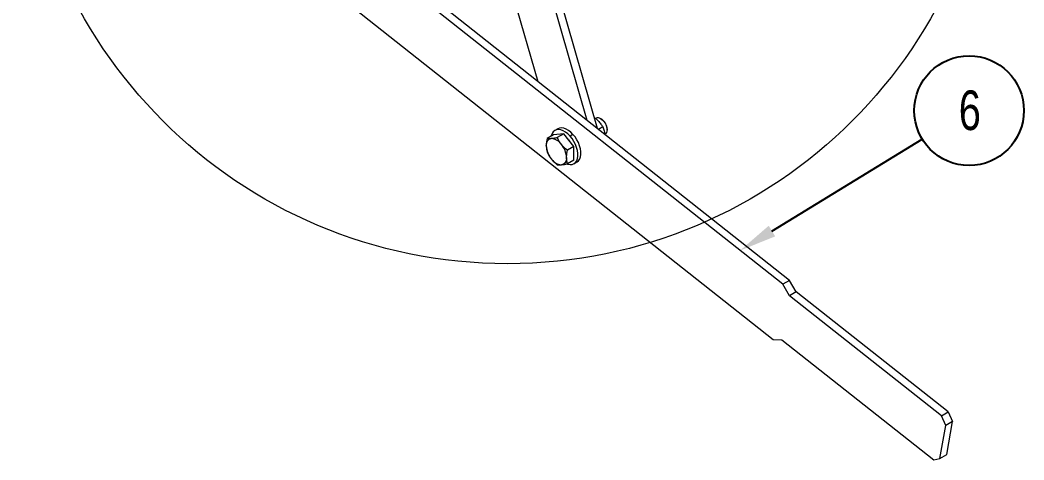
# Model space of a CAD drawing. Header units: millimetres. Extents: x 5983 to 6824, y 1301 to 1895.
# Drawn here: x 6618.8 to 6707.6, y 1626 to 1664.8 of the extents above; entities that cross this region are included whole.
import ezdxf

# ---------------------------------------------------------------- set-up
doc = ezdxf.new("R2010")
doc.units = ezdxf.units.MM
doc.linetypes.add('SLD-Sólida', pattern=[0])
doc.layers.add('FORMATO', color=90, linetype='SLD-Sólida')
doc.styles.add('SLDTEXTSTYLE5', font='TXT', dxfattribs={"width": 0.75})

msp = doc.modelspace()

# ---------------------------------------------------------------- linework, layer by layer
at = {"linetype": 'SLD-Sólida', "lineweight": 18}
for p, q in [((6686.85, 1641.838), (6638.369, 1680.128)), ((6686.251, 1641.493), (6637.77, 1679.783)), ((6668.959, 1655.968), (6662.575, 1678.17)), ((6669.862, 1655.255), (6663.174, 1678.515)), ((6659.506, 1677.067), (6664.579, 1659.428)), ((6636.917, 1674.921), (6685.397, 1636.631)), ((6669.747, 1656.165), (6669.704, 1656.14)), ((6670.236, 1656.074), (6670.147, 1656.125)), ((6670.147, 1656.125), (6670.287, 1656.024)), ((6670.287, 1656.024), (6670.419, 1655.887)), ((6666.081, 1655.081), (6665.949, 1654.971)), ((6666.24, 1655.146), (6666.081, 1655.081)), ((6666.354, 1655.238), (6666.09, 1655.086)), ((6666.42, 1655.165), (6666.24, 1655.146)), ((6666.504, 1655.298), (6666.354, 1655.238)), ((6666.615, 1655.136), (6666.42, 1655.165)), ((6666.684, 1655.317), (6666.504, 1655.298)), ((6666.82, 1655.062), (6666.615, 1655.136)), ((6666.879, 1655.289), (6666.684, 1655.317)), ((6667.084, 1655.215), (6666.879, 1655.289)), ((6667.293, 1655.096), (6667.084, 1655.215)), ((6667.499, 1654.938), (6667.293, 1655.096)), ((6670.331, 1655.395), (6669.958, 1655.179)), ((6670.419, 1655.887), (6670.534, 1655.725)), ((6670.534, 1655.725), (6670.624, 1655.546)), ((6670.624, 1655.546), (6670.685, 1655.363)), ((6670.685, 1655.363), (6670.711, 1655.187)), ((6670.711, 1655.187), (6670.702, 1655.029)), ((6670.712, 1655.145), (6670.712, 1655.249)), ((6665.984, 1654.701), (6665.413, 1654.371)), ((6665.453, 1654.176), (6665.518, 1654.251)), ((6665.518, 1654.251), (6665.596, 1654.308)), ((6665.596, 1654.308), (6665.684, 1654.346)), ((6665.684, 1654.346), (6665.781, 1654.365)), ((6665.777, 1654.633), (6665.763, 1654.573)), ((6665.846, 1654.821), (6665.777, 1654.633)), ((6665.949, 1654.971), (6665.846, 1654.821)), ((6666.879, 1654.781), (6665.984, 1654.701)), ((6666.879, 1654.781), (6666.309, 1654.452)), ((6667.029, 1654.944), (6666.82, 1655.062)), ((6667.775, 1653.667), (6666.879, 1654.781)), ((6667.235, 1654.786), (6667.029, 1654.944)), ((6667.432, 1654.592), (6667.235, 1654.786)), ((6667.298, 1654.26), (6667.393, 1654.143)), ((6667.696, 1654.744), (6667.432, 1654.592)), ((6667.613, 1654.368), (6667.432, 1654.592)), ((6667.696, 1654.744), (6667.499, 1654.938)), ((6667.775, 1654.122), (6667.613, 1654.368)), ((6667.877, 1654.521), (6667.696, 1654.744)), ((6668.039, 1654.274), (6667.877, 1654.521)), ((6668.174, 1654.013), (6668.039, 1654.274)), ((6670.489, 1654.805), (6670.491, 1654.777)), ((6670.499, 1654.752), (6670.546, 1654.779)), ((6670.582, 1654.804), (6670.546, 1654.779)), ((6670.658, 1654.898), (6670.582, 1654.804)), ((6670.702, 1655.029), (6670.658, 1654.898)), ((6665.333, 1653.728), (6665.341, 1653.858)), ((6665.341, 1653.858), (6665.364, 1653.978)), ((6665.364, 1653.978), (6665.401, 1654.084)), ((6665.401, 1654.084), (6665.453, 1654.176)), ((6667.775, 1653.667), (6667.205, 1653.337)), ((6667.91, 1653.861), (6667.775, 1654.122)), ((6667.775, 1652.472), (6667.775, 1653.667)), ((6668.016, 1653.592), (6667.91, 1653.861)), ((6668.09, 1653.324), (6668.016, 1653.592)), ((6668.128, 1653.065), (6668.09, 1653.324)), ((6668.28, 1653.744), (6668.174, 1654.013)), ((6668.354, 1653.476), (6668.28, 1653.744)), ((6668.392, 1653.217), (6668.354, 1653.476)), ((6667.094, 1652.444), (6667.056, 1652.337)), ((6667.117, 1652.563), (6667.094, 1652.444)), ((6667.125, 1652.694), (6667.117, 1652.563)), ((6667.775, 1652.472), (6667.205, 1652.143)), ((6667.923, 1652.267), (6668.026, 1652.417)), ((6668.026, 1652.417), (6668.096, 1652.605)), ((6668.055, 1652.31), (6668.187, 1652.419)), ((6668.096, 1652.605), (6668.13, 1652.823)), ((6668.13, 1652.823), (6668.128, 1653.065)), ((6668.187, 1652.419), (6668.29, 1652.57)), ((6668.29, 1652.57), (6668.36, 1652.757)), ((6668.36, 1652.757), (6668.394, 1652.975)), ((6668.394, 1652.975), (6668.392, 1653.217)), ((6666.774, 1652.076), (6666.677, 1652.057)), ((6666.862, 1652.114), (6666.774, 1652.076)), ((6666.94, 1652.171), (6666.862, 1652.114)), ((6667.005, 1652.246), (6666.94, 1652.171)), ((6667.056, 1652.337), (6667.005, 1652.246)), ((6667.218, 1652.112), (6667.257, 1652.102)), ((6667.257, 1652.102), (6667.452, 1652.073)), ((6667.452, 1652.073), (6667.632, 1652.092)), ((6667.632, 1652.092), (6667.791, 1652.157)), ((6667.782, 1652.152), (6668.046, 1652.305)), ((6667.791, 1652.157), (6667.923, 1652.267)), ((6668.046, 1652.305), (6668.055, 1652.31)), ((6686.85, 1641.838), (6686.251, 1641.493)), ((6687.426, 1640.829), (6686.85, 1641.838)), ((6686.828, 1640.484), (6686.251, 1641.493)), ((6687.426, 1640.829), (6686.828, 1640.484)), ((6700.272, 1629.865), (6686.828, 1640.484)), ((6700.871, 1630.211), (6687.426, 1640.829)), ((6685.397, 1636.631), (6686.145, 1636.594)), ((6686.145, 1636.594), (6699.589, 1625.976)), ((6700.272, 1629.865), (6700.871, 1630.211)), ((6700.651, 1629.013), (6700.272, 1629.865)), ((6701.249, 1629.358), (6700.651, 1629.013)), ((6700.737, 1626.441), (6701.249, 1629.358)), ((6700.871, 1630.211), (6701.249, 1629.358)), ((6700.138, 1626.096), (6700.651, 1629.013)), ((6699.589, 1625.976), (6700.138, 1626.096)), ((6700.138, 1626.096), (6700.737, 1626.441))]:
    msp.add_line(p, q, dxfattribs=at)
msp.add_circle((6661.908, 1686.406), 43.092, dxfattribs=at)
for centre, radius, start, end in [((6669.914, 1655.818), 0.385, 52.90452, 115.79368), ((6669.694, 1655.211), 1.019, 2.13135, 57.86866), ((6665.712, 1653.211), 1.156, 33.43484, 86.58279), ((6667.275, 1653.817), 1.944, 182.6376, 219.7722), ((6665.183, 1652.605), 1.944, 2.6376, 39.7722), ((6666.746, 1653.21), 1.156, 213.43484, 266.58279)]:
    msp.add_arc(centre, radius, start, end, dxfattribs=at)
for points, knots in [([(6669.582, 1656.228), (6669.626, 1656.198), (6669.753, 1656.11), (6669.859, 1656.005), (6669.929, 1655.935)], [0, 0, 0, 0, 0.341199, 1, 1, 1, 1]), ([(6669.929, 1655.935), (6670.012, 1655.843), (6670.166, 1655.67), (6670.279, 1655.482), (6670.331, 1655.395)], [0, 0, 0, 0, 0.53526, 1, 1, 1, 1]), ([(6670.331, 1655.395), (6670.372, 1655.288), (6670.442, 1655.105), (6670.475, 1654.893), (6670.489, 1654.805)], [0, 0, 0, 0, 0.581944, 1, 1, 1, 1]), ([(6665.413, 1654.371), (6665.387, 1654.242), (6665.343, 1654.02), (6665.336, 1653.814), (6665.333, 1653.728)], [0, 0, 0, 0, 0.581944, 1, 1, 1, 1]), ([(6665.781, 1654.365), (6665.705, 1654.361), (6665.562, 1654.352), (6665.46, 1654.365), (6665.413, 1654.371)], [0, 0, 0, 0, 0.53526, 1, 1, 1, 1]), ([(6666.309, 1654.452), (6666.198, 1654.429), (6666.006, 1654.39), (6665.847, 1654.373), (6665.781, 1654.365)], [0, 0, 0, 0, 0.581944, 1, 1, 1, 1]), ([(6666.677, 1653.848), (6666.6, 1653.952), (6666.457, 1654.146), (6666.356, 1654.355), (6666.309, 1654.452)], [0, 0, 0, 0, 0.53526, 1, 1, 1, 1]), ([(6665.333, 1653.728), (6665.338, 1653.622), (6665.347, 1653.425), (6665.392, 1653.256), (6665.413, 1653.177)], [0, 0, 0, 0, 0.53526, 1, 1, 1, 1]), ([(6667.205, 1653.337), (6667.093, 1653.429), (6666.902, 1653.586), (6666.743, 1653.771), (6666.677, 1653.848)], [0, 0, 0, 0, 0.581944, 1, 1, 1, 1]), ([(6667.125, 1652.694), (6667.129, 1652.805), (6667.138, 1653.012), (6667.184, 1653.234), (6667.205, 1653.337)], [0, 0, 0, 0, 0.53526, 1, 1, 1, 1]), ([(6665.413, 1653.177), (6665.473, 1653.055), (6665.576, 1652.847), (6665.721, 1652.654), (6665.781, 1652.574)], [0, 0, 0, 0, 0.581944, 1, 1, 1, 1]), ([(6665.781, 1652.574), (6665.867, 1652.475), (6666.028, 1652.292), (6666.22, 1652.135), (6666.309, 1652.063)], [0, 0, 0, 0, 0.53526, 1, 1, 1, 1]), ([(6667.205, 1652.143), (6667.179, 1652.242), (6667.134, 1652.413), (6667.128, 1652.611), (6667.125, 1652.694)], [0, 0, 0, 0, 0.581944, 1, 1, 1, 1]), ([(6666.309, 1652.063), (6666.369, 1652.055), (6666.471, 1652.043), (6666.616, 1652.053), (6666.677, 1652.057)], [0, 0, 0, 0, 0.581944, 1, 1, 1, 1]), ([(6666.677, 1652.057), (6666.763, 1652.067), (6666.923, 1652.085), (6667.115, 1652.125), (6667.205, 1652.143)], [0, 0, 0, 0, 0.53526, 1, 1, 1, 1])]:
    msp.add_open_spline(points, degree=3, knots=knots, dxfattribs=at)
at = {"layer": 'FORMATO'}
msp.add_line((6685.287, 1646.201), (6698.574, 1654.314), dxfattribs=at)
msp.add_circle((6702.712, 1656.841), 4.848, dxfattribs=at)
msp.add_solid([(6685.574, 1645.731), (6682.469, 1644.48), (6685, 1646.67)], dxfattribs=at)

# ---------------------------------------------------------------- texts
at = {"layer": 'FORMATO', "style": 'SLDTEXTSTYLE5', "width": 0.75}
msp.add_text('6', height=3.5, dxfattribs=at).set_placement((6701.802, 1655.125))

doc.saveas('drawing.dxf')
